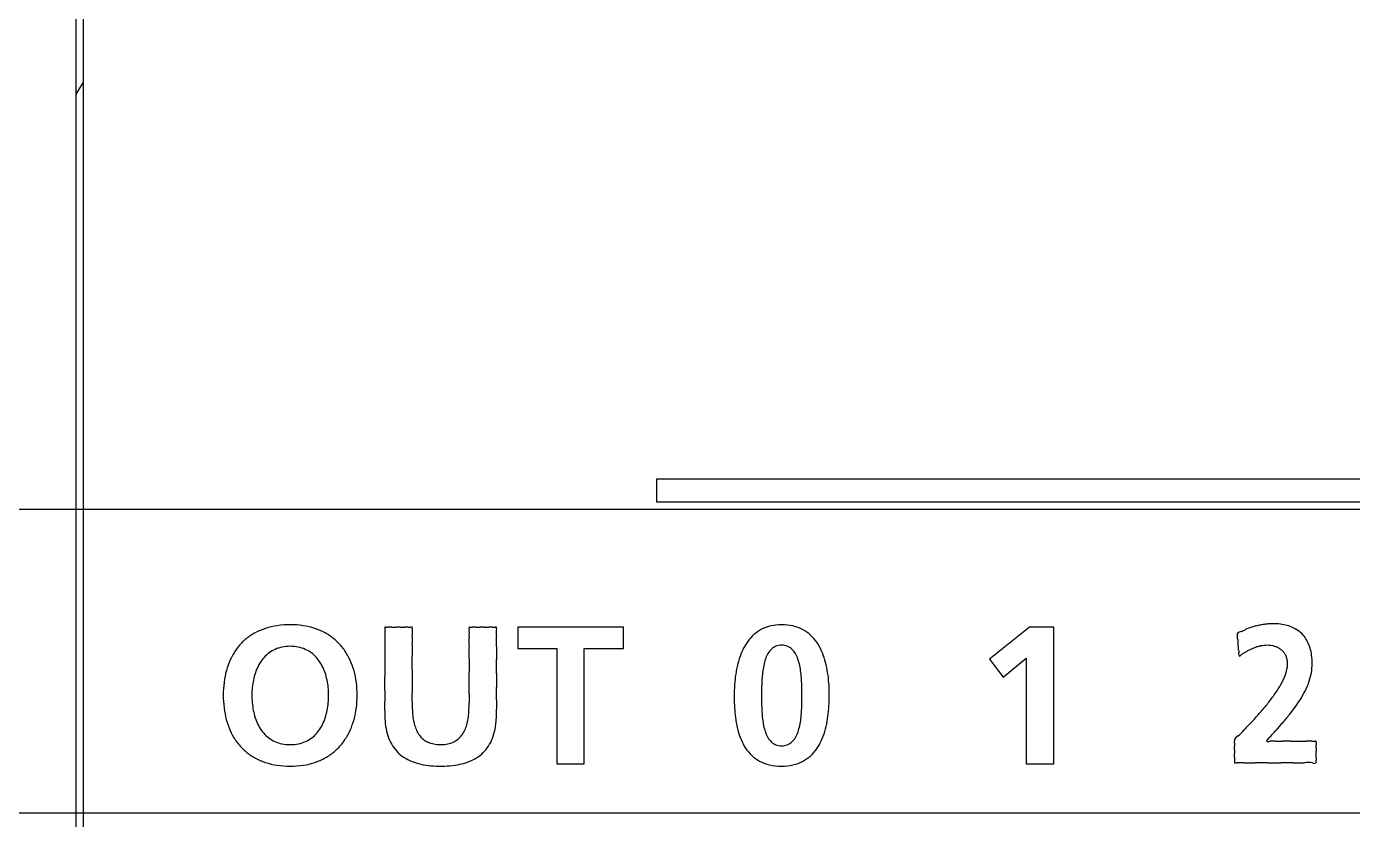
# Model space of a CAD drawing. Header units: millimetres. Extents: x -11 to 5160, y -11 to 2043.
# Drawn here: x 4011.04 to 4013.998, y 1241.186 to 1242.955 of the extents above; entities that cross this region are included whole.
import ezdxf

# ---------------------------------------------------------------- set-up
doc = ezdxf.new("R2010")
doc.units = ezdxf.units.MM

# ---------------------------------------------------------------- blocks, each defined once
blk = doc.blocks.new('*U151')
for points in [[(435.049, -17.5), (1.389, -17.5), (1.389, 17.5), (435.049, 17.5)], [(435.049, -13.5), (1.389, -13.5), (1.389, 13.5), (435.049, 13.5)]]:
    blk.add_lwpolyline(points)
blk = doc.blocks.new('FX5U-32MT ES PLC')
at = {"color": 7, "linetype": 'Continuous'}
for p, q in [((102.45, 25.7), (102.45, -25.7)), ((102.55, -25.7), (102.55, 25.7)), ((102.45, -8.03907), (102.55, -7.87507)), ((136.14968, -13.10003), (110.09976, -13.10003)), ((110.09976, -13.10003), (110.09976, -13.40009)), ((110.09976, -13.40009), (136.14968, -13.40009)), ((106.52186, -15.05031), (106.52186, -15.51344)), ((106.533724, -15.05031), (106.52186, -15.05031)), ((109.66516, -15.05031), (108.27283, -15.05031)), ((108.27283, -15.05031), (108.27283, -15.3335)), ((109.66516, -15.3335), (109.66516, -15.05031)), ((115.01264, -15.05031), (114.48674, -15.47303)), ((115.33234, -15.05031), (115.01264, -15.05031)), ((115.33234, -16.85003), (115.33234, -15.05031)), ((108.27283, -15.3335), (108.78856, -15.3335)), ((108.78856, -15.3335), (108.78856, -16.85003)), ((109.14943, -16.85003), (109.14943, -15.3335)), ((109.14943, -15.3335), (109.66516, -15.3335)), ((114.48674, -15.47303), (114.66709, -15.70764)), ((114.66709, -15.70764), (114.97147, -15.46028)), ((114.97147, -15.46028), (114.97147, -16.85003)), ((108.78856, -16.85003), (109.14943, -16.85003)), ((114.97147, -16.85003), (115.33234, -16.85003)), ((117.71207, -16.800101), (117.71207, -16.826861)), ((117.71207, -16.826861), (117.71207, -16.83682)), ((117.71207, -16.83682), (117.747599, -16.83682))]:
    blk.add_line(p, q, dxfattribs=at)
for centre, radius, start, end in [((105.265843, -16.102694), 1.083427, 89.493511, 98.620212), ((105.283963, -16.07104), 1.051764, 81.169498, 90.465385), ((111.748624, -15.702173), 0.683115, 83.44331, 96.358475), ((118.234657, -15.965412), 0.959543, 97.0714, 100.331165), ((118.232229, -15.94554), 0.939523, 93.759953, 97.07366), ((118.229451, -15.900006), 0.893906, 90.309521, 93.773651), ((118.230407, -15.759615), 0.753524, 83.335141, 90.439861), ((118.248633, -15.603782), 0.596629, 74.606913, 83.336773), ((105.165942, -15.780408), 0.744308, 118.284079, 129.184138), ((105.197761, -15.841175), 0.812898, 107.797891, 118.229575), ((105.245165, -15.994817), 0.973678, 98.368632, 107.690351), ((105.302486, -15.975983), 0.954998, 71.94435, 81.392185), ((105.344376, -15.842726), 0.815321, 61.444534, 71.840669), ((105.371213, -15.792011), 0.757947, 50.647751, 61.393942), ((106.549666, 571.986465), 587.036775, 269.998444, 270.001556), ((106.58878, -184.748802), 169.698493, 89.992176, 90.007824), ((106.639572, 32.744043), 47.794361, 269.966888, 270.033112), ((106.696482, -27.992028), 12.941751, 89.870332, 90.129668), ((106.753947, -11.698118), 3.352311, 269.518413, 270.481587), ((106.806408, -15.868663), 0.818713, 88.300297, 91.699703), ((106.848302, -14.871098), 0.180075, 264.387777, 275.612223), ((106.874069, -15.078024), 0.028889, 73.600365, 106.399635), ((107.167456, -15.113291), 0.287631, 171.849686, 188.150314), ((106.857854, -15.061971), 0.027017, 337.032062, 25.569727), ((105.469949, -15.217263), 1.414194, 357.438827, 2.561173), ((107.659453, -15.06739), 0.033624, 149.47206, 210.52794), ((108.791609, -15.24299), 1.163034, 176.711426, 183.288574), ((107.636425, -15.083119), 0.033342, 79.746827, 100.253173), ((107.387592, -15.130371), 0.247197, 349.298743, 10.701257), ((107.658309, -14.803764), 0.247061, 266.298557, 273.701443), ((107.697441, -16.205613), 1.155535, 88.850443, 91.149557), ((107.748258, -10.634593), 4.415803, 269.641447, 270.358553), ((107.805194, -23.002541), 7.952285, 89.788875, 90.211125), ((107.862687, -11.660709), 3.389719, 269.523504, 270.476496), ((107.915172, -15.916796), 0.866826, 88.393908, 91.606092), ((107.957086, -14.859852), 0.191271, 264.71475, 275.28525), ((107.982865, -15.079887), 0.030682, 74.575631, 105.424369), ((108.289715, -15.120016), 0.301581, 171.393362, 188.606638), ((107.965294, -15.063131), 0.028749, 335.867908, 26.484064), ((106.510585, -15.235089), 1.482596, 357.296044, 2.703956), ((111.806389, -15.606617), 0.624528, 138.240026, 149.576526), ((111.727552, -15.537352), 0.51959, 124.765492, 138.147564), ((111.711127, -15.516784), 0.49333, 110.100298, 124.560548), ((111.733627, -15.587305), 0.567297, 96.137968, 109.786591), ((111.763553, -15.615034), 0.594862, 70.118522, 83.913485), ((111.793562, -15.523137), 0.498245, 54.863332, 69.769959), ((111.781944, -15.535894), 0.51537, 40.768351, 54.623277), ((117.830338, -15.148989), 0.080579, 175.847238, 193.900732), ((117.78198, -15.148148), 0.032396, 151.106747, 171.13186), ((117.370987, -15.219798), 0.384589, 2.059941, 7.688029), ((117.813117, -15.186978), 0.080678, 97.722692, 137.520616), ((117.628057, -14.657621), 0.481999, 291.189357, 297.732959), ((118.080737, -15.593424), 0.558046, 108.50282, 114.15783), ((118.329638, -16.27116), 1.279909, 106.977262, 109.440919), ((118.229375, -15.956509), 0.949703, 103.419761, 106.734843), ((118.242135, -16.005104), 0.999933, 100.344814, 103.484707), ((118.276992, -15.500545), 0.489568, 64.592317, 74.599684), ((118.304922, -15.440742), 0.423566, 53.42967, 64.534139), ((118.319335, -15.420136), 0.398429, 41.65428, 53.328597), ((118.307184, -15.42982), 0.413945, 30.02824, 41.538073), ((105.191322, -15.795515), 0.773014, 140.263602, 150.701428), ((105.158107, -15.769045), 0.730552, 129.270933, 140.194723), ((105.250171, -15.729958), 0.424188, 114.161551, 126.631399), ((105.258443, -15.751243), 0.446996, 101.51946, 114.012295), ((105.273412, -15.829653), 0.526816, 89.781633, 101.411664), ((105.277406, -15.829441), 0.526605, 78.586078, 90.216124), ((105.292353, -15.751098), 0.446854, 65.982882, 78.476754), ((105.30054, -15.730017), 0.424267, 53.367596, 65.834119), ((105.375856, -15.784797), 0.749426, 39.860159, 50.572495), ((105.343648, -15.810646), 0.790716, 29.546207, 39.802143), ((112.870329, -15.358064), 5.988102, 179.257428, 180.742572), ((102.792421, -15.389234), 4.838723, 359.05827, 0.94173), ((114.262289, -15.390923), 6.271347, 179.215259, 180.784741), ((111.966093, -15.700634), 0.809851, 149.562443, 158.662551), ((111.849525, -15.56305), 0.326257, 142.893797, 156.471541), ((111.758548, -15.493964), 0.212022, 123.624263, 142.951067), ((111.743667, -15.47771), 0.190277, 100.904591, 122.603286), ((111.74743, -15.495058), 0.208024, 78.981756, 101.018244), ((111.75081, -15.483942), 0.19647, 57.94997, 79.329676), ((111.737798, -15.497479), 0.214884, 37.649499, 56.924643), ((111.65078, -15.564794), 0.324899, 23.968807, 37.675012), ((111.702989, -15.60237), 0.618576, 29.016295, 40.656155), ((111.535136, -15.695714), 0.810638, 19.865008, 29.031051), ((119.403487, -15.088307), 1.652355, 184.083584, 185.664386), ((107.451056, -16.154869), 10.347662, 4.738992, 5.008978), ((112.697593, -15.755676), 5.086206, 4.607685, 5.140285), ((118.804582, -15.279288), 1.039436, 183.73988, 186.00809), ((116.47046, -13.027317), 2.731193, 300.030584, 300.961222), ((118.171887, -15.890106), 0.599165, 115.378944, 119.642971), ((118.251381, -16.045452), 0.773608, 112.462069, 115.767072), ((118.187645, -15.894274), 0.609549, 108.1679, 112.355001), ((118.171028, -15.842584), 0.555254, 103.618342, 108.201741), ((118.156125, -15.78134), 0.492223, 98.45029, 103.610919), ((118.149951, -15.740478), 0.450898, 92.795636, 98.437296), ((118.147005, -15.663406), 0.373775, 86.201216, 92.920839), ((118.149575, -15.612427), 0.322739, 78.414781, 86.05684), ((118.153962, -15.592257), 0.302098, 70.375129, 78.461584), ((118.164147, -15.563841), 0.271912, 61.510019, 70.385567), ((118.1776, -15.539076), 0.243729, 51.705406, 61.512665), ((118.190678, -15.522335), 0.222486, 40.929724, 51.677066), ((118.25591, -15.458693), 0.472787, 19.270202, 29.948104), ((118.14868, -15.495648), 0.586205, 9.85042, 19.220949), ((105.275878, -15.842205), 0.869603, 150.744928, 160.345949), ((105.400321, -15.845355), 0.614986, 148.529572, 157.273293), ((105.31563, -15.793478), 0.515669, 138.351078, 148.533214), ((105.266027, -15.749836), 0.449602, 126.741475, 138.305983), ((105.284621, -15.749982), 0.449788, 41.697721, 53.257746), ((105.234985, -15.793662), 0.515906, 31.474653, 41.652871), ((105.150337, -15.845529), 0.615181, 22.73672, 31.478373), ((105.266749, -15.853574), 0.878784, 19.992673, 29.508723), ((2226.949809, -15.606775), 2120.427951, 179.997478, 180.002522), ((83.140388, -15.51968), 23.742491, 359.797264, 0.202736), ((126.621608, -15.553092), 18.991306, 179.745578, 180.254422), ((83.486082, -15.569795), 24.505624, 359.782605, 0.217395), ((112.514816, -15.875061), 1.386722, 165.755543, 171.512646), ((112.208928, -15.796377), 1.070878, 158.618577, 165.808965), ((112.358935, -15.735352), 0.865569, 165.093846, 171.098129), ((112.045385, -15.650488), 0.540742, 156.261745, 165.23713), ((111.460792, -15.651305), 0.533652, 15.054466, 24.169655), ((111.155582, -15.735596), 0.850283, 9.079904, 15.197574), ((111.274184, -15.791027), 1.088451, 12.857494, 19.916002), ((117.545411, -15.422545), 0.228063, 1.057456, 8.690514), ((117.810779, -15.42264), 0.037591, 173.425598, 196.322372), ((117.76821, -15.39562), 0.038141, 279.802678, 327.951806), ((117.907588, -15.539799), 0.163771, 115.408671, 130.817904), ((118.197645, -15.515973), 0.213054, 29.426439, 40.86431), ((118.191669, -15.518913), 0.219704, 17.725043, 29.328728), ((118.166945, -15.526457), 0.245552, 6.459461, 17.645338), ((118.101129, -15.532518), 0.311634, 352.749411, 6.205425), ((117.995832, -15.522961), 0.741473, 1.710267, 9.909242), ((118.008459, -15.526809), 0.728979, 352.502665, 2.042236), ((105.625135, -15.932139), 1.231259, 169.012248, 176.59813), ((105.414823, -15.891668), 1.017089, 160.354505, 168.992199), ((105.630754, -15.925201), 0.859373, 164.729029, 171.302146), ((105.511301, -15.892189), 0.735443, 157.248178, 164.758962), ((105.039517, -15.89232), 0.735473, 15.250918, 22.761844), ((104.920359, -15.925273), 0.859103, 8.705427, 15.280821), ((105.144258, -15.897978), 1.009075, 11.307596, 19.984067), ((104.963132, -15.93376), 1.193701, 3.533018, 11.287097), ((-442.733628, -15.7899), 549.255495, 359.990633, 0.009367), ((204.260739, -15.6861), 97.378044, 179.951512, 180.048488), ((29.665422, -15.718551), 77.96511, 359.94038, 0.05962), ((189.821979, -15.753984), 81.8305, 179.936138, 180.063862), ((112.896207, -15.932309), 1.772386, 171.501945, 176.10731), ((113.434448, -15.862849), 1.949285, 175.044826, 177.782186), ((112.805985, -15.80736), 1.318379, 171.012827, 175.088164), ((110.715508, -15.807816), 1.29624, 5.016153, 9.162369), ((110.126918, -15.861356), 1.887258, 2.245372, 5.072944), ((110.928768, -15.871176), 1.443042, 7.465518, 12.908123), ((110.514443, -15.92665), 1.861063, 3.269164, 7.501561), ((117.523603, -15.354233), 0.91909, 330.014589, 338.633885), ((117.920242, -15.505977), 0.494437, 338.264048, 352.343866), ((117.995145, -15.519402), 0.743166, 342.429541, 352.070359), ((105.792178, -15.94506), 1.398777, 176.475817, 183.496955), ((105.732281, -15.941276), 0.962163, 171.270204, 177.219304), ((104.819279, -15.941293), 0.961444, 2.783788, 8.737401), ((104.820378, -15.945074), 1.336883, 356.387609, 3.639972), ((240.661659, -15.957076), 134.139821, 179.966946, 180.033054), ((1137.839354, -15.841311), 1030.956626, 179.995954, 180.004046), ((-447.970712, -15.869599), 555.601207, 359.99279, 0.00721), ((-4.750069, -15.925767), 112.741628, 359.959051, 0.040949), ((113.070471, -15.948641), 1.947361, 175.975965, 180.187089), ((119.148507, -15.945023), 7.664344, 179.482119, 180.074584), ((114.473584, -15.904177), 2.989243, 177.761403, 179.455077), ((108.849618, -15.910019), 3.165484, 0.620327, 2.219717), ((107.74642, -15.932223), 4.268871, 359.694289, 0.758013), ((110.091216, -15.952321), 2.285065, 359.932831, 3.30662), ((116.959055, -15.033782), 1.568236, 324.644697, 330.182303), ((117.507551, -15.324672), 1.269411, 328.957013, 334.91041), ((117.781777, -15.453142), 0.966583, 334.914407, 342.503239), ((105.655493, -15.956708), 1.26164, 183.347569, 190.781228), ((105.83917, -15.946146), 1.069163, 177.236483, 182.671504), ((105.827145, -15.949049), 1.057018, 182.544701, 188.077267), ((104.724585, -15.94903), 1.056129, 351.914829, 357.452109), ((104.712819, -15.946145), 1.068014, 357.325525, 2.766398), ((104.933061, -15.955116), 1.223795, 348.926537, 356.524418), ((77.021501, -16.09058), 29.500412, 359.891005, 0.108995), ((116.758574, -16.054059), 9.875888, 179.828452, 180.171548), ((48.841853, -15.969301), 58.040903, 359.94552, 0.05448), ((147.416805, -15.990224), 39.786347, 179.92698, 180.07302), ((101.523622, -16.064414), 6.106913, 359.779665, 0.220335), ((145.204754, -16.067424), 37.213275, 179.905956, 180.094044), ((113.429961, -15.964813), 2.306862, 179.756282, 182.83262), ((119.524063, -15.970084), 8.039908, 179.892503, 180.446386), ((114.486582, -16.008653), 3.002278, 180.459334, 182.116676), ((108.840812, -16.00322), 3.174319, 357.899969, 359.467499), ((107.605784, -15.980484), 4.40952, 359.321229, 0.331137), ((110.1481, -15.956534), 2.228181, 356.584853, 0.039453), ((115.019629, -13.5289), 4.024494, 318.612924, 320.883267), ((116.291625, -14.566561), 2.382939, 320.945219, 324.768499), ((117.133132, -15.100977), 1.705562, 324.453953, 329.004816), ((105.440019, -15.997363), 1.042365, 190.801524, 199.285579), ((105.674997, -15.970906), 0.903309, 188.060658, 194.418917), ((105.528124, -16.009154), 0.751538, 194.383058, 201.819063), ((105.022701, -16.009017), 0.751559, 338.170354, 345.606586), ((104.876164, -15.970828), 0.902991, 345.570765, 351.931467), ((105.119319, -15.991187), 1.034077, 340.381326, 348.905784), ((111.246871, -16.172691), 4.725083, 179.684823, 180.315177), ((107.769996, -16.195922), 1.248139, 180.126747, 185.689195), ((108.582061, -16.082196), 1.699332, 180.04831, 182.218217), ((107.857159, -16.108247), 0.973966, 182.337358, 187.730276), ((107.612011, -16.142935), 0.726381, 187.620022, 194.262302), ((106.709015, -16.114091), 0.920718, 351.10237, 356.712958), ((106.156151, -16.08501), 1.474342, 356.816612, 359.887761), ((106.571026, -16.191825), 1.420505, 355.99662, 359.914005), ((101.139138, -16.161231), 6.85247, 359.726364, 0.273636), ((113.146376, -15.984122), 2.022676, 182.683291, 186.385272), ((112.607053, -16.04451), 1.479982, 186.38399, 191.545201), ((113.385969, -16.049828), 1.900896, 182.101719, 184.864372), ((112.76674, -16.103536), 1.279343, 184.819336, 188.956842), ((110.754196, -16.103051), 1.257761, 350.86577, 355.07557), ((110.173098, -16.05111), 1.841173, 355.017484, 357.869991), ((110.964924, -16.036435), 1.406852, 346.742977, 352.28297), ((110.579098, -15.982844), 1.796381, 352.241603, 356.603607), ((115.702105, -14.160487), 3.094973, 316.210482, 319.032067), ((116.139435, -14.370808), 2.938765, 318.743631, 321.445777), ((116.481126, -14.633658), 2.507745, 321.276534, 324.426874), ((105.295532, -16.047862), 0.889308, 199.289163, 208.751273), ((105.39958, -16.060906), 0.612968, 201.793974, 210.628833), ((105.307176, -16.11563), 0.505575, 210.62757, 221.054266), ((105.24343, -16.115444), 0.505816, 318.941521, 329.364069), ((105.151072, -16.060728), 0.613166, 329.362721, 338.195444), ((105.247323, -16.036752), 0.898206, 330.994306, 340.377593), ((107.332821, -16.237325), 0.809016, 185.840724, 195.336285), ((107.410159, -16.19448), 0.518053, 194.237128, 202.787278), ((107.288248, -16.245797), 0.385782, 202.773252, 213.413323), ((107.241938, -16.255375), 0.366389, 324.222869, 335.281708), ((107.132787, -16.205125), 0.486552, 335.281307, 344.235883), ((106.948128, -16.152675), 0.678515, 344.209713, 351.198323), ((107.13601, -16.22899), 0.854308, 346.632645, 355.837635), ((112.238417, -16.121023), 1.103493, 191.48362, 198.364473), ((112.3311, -16.17347), 0.838128, 188.870965, 194.986172), ((112.028485, -16.255836), 0.524509, 194.842736, 203.981965), ((111.47736, -16.254992), 0.517753, 335.5824, 344.862228), ((111.182801, -16.173174), 0.82346, 344.719094, 350.948855), ((111.296643, -16.115511), 1.06584, 339.647899, 346.791275), ((117.452934, -16.102841), 0.489963, 308.994137, 322.42765), ((119.851574, -18.229657), 2.717186, 134.818621, 137.718407), ((117.186871, -15.519871), 1.393063, 314.725589, 320.220514), ((155.074733, -49.097939), 49.233471, 138.241331, 138.401017), ((105.204205, -16.097366), 0.785428, 208.789826, 219.143), ((105.25681, -16.15886), 0.439203, 221.116865, 232.999278), ((105.242483, -16.176506), 0.416488, 233.112418, 245.908749), ((105.25756, -16.138014), 0.457786, 246.152516, 258.534663), ((105.269312, -16.090723), 0.506474, 258.295143, 270.690946), ((105.281511, -16.091), 0.506196, 269.310507, 281.707982), ((105.293229, -16.138156), 0.457648, 281.469447, 293.852299), ((105.308227, -16.176452), 0.416562, 294.095741, 306.888713), ((105.293831, -16.158713), 0.439392, 307.001562, 318.879184), ((105.36904, -16.112701), 0.754292, 310.011571, 320.725623), ((105.331009, -16.082621), 0.802775, 320.781975, 330.961218), ((107.159349, -16.285427), 0.628999, 195.28991, 206.291556), ((107.064374, -16.331047), 0.523643, 206.419299, 218.709749), ((107.225704, -16.286542), 0.311138, 213.492718, 226.032799), ((107.208551, -16.302907), 0.287452, 226.228961, 239.709227), ((107.219601, -16.281837), 0.311221, 239.909261, 252.967884), ((107.243941, -16.19849), 0.398044, 253.131944, 264.378165), ((107.265028, -16.172743), 0.424122, 273.603077, 284.410884), ((107.289595, -16.271801), 0.322068, 284.563611, 297.381664), ((107.304333, -16.302267), 0.288239, 297.565455, 311.073995), ((107.294245, -16.292399), 0.302308, 311.286536, 324.119858), ((107.437413, -16.32399), 0.537199, 323.827737, 335.943935), ((107.323311, -16.274524), 0.661556, 336.06016, 346.719088), ((111.960116, -16.214224), 0.810001, 198.309862, 207.476095), ((111.783832, -16.306152), 0.611188, 207.454961, 219.317468), ((111.841009, -16.340471), 0.318819, 203.779076, 217.544495), ((111.755571, -16.406223), 0.21101, 217.52566, 236.879725), ((111.742998, -16.419171), 0.193326, 237.903981, 259.361125), ((111.751473, -16.412818), 0.199643, 280.412216, 301.551104), ((111.740743, -16.402663), 0.213946, 302.576992, 321.873916), ((111.659114, -16.338682), 0.317662, 321.885814, 335.775475), ((111.547012, -16.209109), 0.798549, 330.478835, 339.696712), ((117.801014, -16.542061), 0.089194, 175.704331, 184.295669), ((120.278883, -16.598344), 2.566893, 179.547081, 180.452919), ((117.800715, -16.570396), 0.09531, 114.467879, 158.445472), ((117.149154, -16.563398), 0.563107, 358.508641, 1.491359), ((118.209537, -16.576269), 0.078965, 122.433936, 162.824224), ((118.155681, -16.467102), 0.08852, 255.88538, 284.11462), ((118.214464, -17.036415), 0.484894, 85.60043, 94.39957), ((118.299343, -14.436842), 2.116645, 268.709195, 271.290805), ((118.400064, -25.154363), 8.601577, 89.646693, 90.353307), ((118.506378, 25.546922), 42.099906, 269.927498, 270.072502), ((118.608031, 31.538144), 48.091119, 269.94236, 270.05764), ((118.694774, -24.630533), 8.077674, 89.727894, 90.272106), ((118.756353, -15.01189), 1.541235, 269.136846, 270.863154), ((118.78192, -16.568946), 0.016168, 65.361418, 98.353474), ((118.895938, -16.584787), 0.10831, 172.086046, 187.913954), ((118.771055, -16.562062), 0.01926, 336.071961, 23.928039), ((105.165156, -16.128046), 0.735777, 219.209575, 230.129961), ((105.168267, -16.122604), 0.741949, 230.214958, 241.211638), ((105.369172, -16.111361), 0.755234, 299.093957, 309.938503), ((107.045421, -16.344348), 0.500538, 218.87845, 231.376923), ((107.07445, -16.305769), 0.548801, 231.523224, 243.133327), ((107.256439, -16.094698), 0.502566, 264.119403, 274.021158), ((107.44758, -16.318697), 0.533272, 299.096584, 310.960582), ((107.468665, -16.345105), 0.49951, 311.119827, 323.667033), ((111.702342, -16.371484), 0.50675, 219.440609, 233.729925), ((111.74743, -16.398889), 0.214078, 259.197298, 280.802702), ((111.782972, -16.364566), 0.514804, 304.979552, 318.743321), ((111.707925, -16.300357), 0.613564, 318.857065, 330.489278), ((158.356379, -16.690353), 40.644316, 179.965401, 180.034599), ((107.190152, -16.642222), 10.521944, 359.87156, 0.12844), ((-32.442562, -16.738059), 150.154634, 359.991162, 0.008838), ((650.977647, -16.780661), 533.265577, 179.997911, 180.002089), ((120.813246, -16.66184), 2.024711, 179.362885, 180.637115), ((118.307379, -16.619513), 0.481689, 357.642573, 2.357427), ((101.324064, -16.707368), 17.464611, 359.924499, 0.075501), ((115.041298, -16.751695), 3.747423, 359.674126, 0.325874), ((105.199168, -16.064201), 0.808015, 241.285626, 251.834209), ((105.241203, -15.933222), 0.945571, 251.888483, 261.543421), ((105.271481, -15.730948), 1.150099, 261.533353, 270.196257), ((105.277755, -15.755417), 1.125626, 269.881123, 278.633563), ((105.306891, -15.952271), 0.926629, 278.679659, 288.473908), ((105.342964, -16.062181), 0.810952, 288.51722, 299.022467), ((107.130631, -16.193211), 0.674599, 243.197065, 253.182881), ((107.192063, -15.990662), 0.886259, 253.169682, 261.390275), ((107.242935, -15.654243), 1.226502, 261.393305, 267.880417), ((107.257048, -15.434221), 1.446908, 267.644165, 273.467241), ((107.278411, -15.732415), 1.147972, 273.303043, 280.110827), ((107.333166, -16.039354), 0.836188, 280.10942, 288.677122), ((107.395115, -16.222567), 0.642785, 288.67572, 299.01611), ((111.692982, -16.380223), 0.494172, 234.005492, 249.396135), ((111.727668, -16.276905), 0.6031, 249.765789, 263.889964), ((111.746122, -16.159483), 0.721843, 263.425547, 276.344772), ((111.763387, -16.283882), 0.596308, 276.016969, 289.670914), ((111.793063, -16.375423), 0.500128, 289.999638, 304.745316), ((117.795328, -861.23605), 844.399231, 89.996761, 90.003239), ((117.912408, 227.217464), 244.054294, 269.983719, 270.016281), ((118.064385, -85.556895), 68.720125, 89.93111, 90.06889), ((118.234568, 1.764387), 18.601413, 269.730307, 270.269693), ((118.406268, -21.651711), 4.815626, 88.998821, 91.001179), ((118.562796, -15.663894), 1.175157, 266.468584, 273.531416), ((118.687462, -17.090144), 0.258663, 78.33895, 101.66105), ((118.763577, -16.801763), 0.042391, 235.790506, 304.209494), ((118.761072, -16.828342), 0.027669, 342.157006, 355.61055), ((119.574978, -16.790422), 0.786511, 178.731387, 181.268613), ((118.62927, -16.819147), 0.159791, 355.940425, 4.059575)]:
    blk.add_arc(centre, radius, start, end, dxfattribs=at)
blk = doc.blocks.new('*U224')
for name, p in [('FX5U-32MT ES PLC', (16.848, 110)), ('*U151', (0, 110))]:
    blk.add_blockref(name, p)

msp = doc.modelspace()

# ---------------------------------------------------------------- block references
at = {"xscale": 0.1693510201669083, "yscale": 0.1693510201669083, "zscale": 0.1693510201669083}
msp.add_blockref('*U224', (3990.9468, 1225.5354), dxfattribs=at)

doc.saveas('drawing.dxf')
